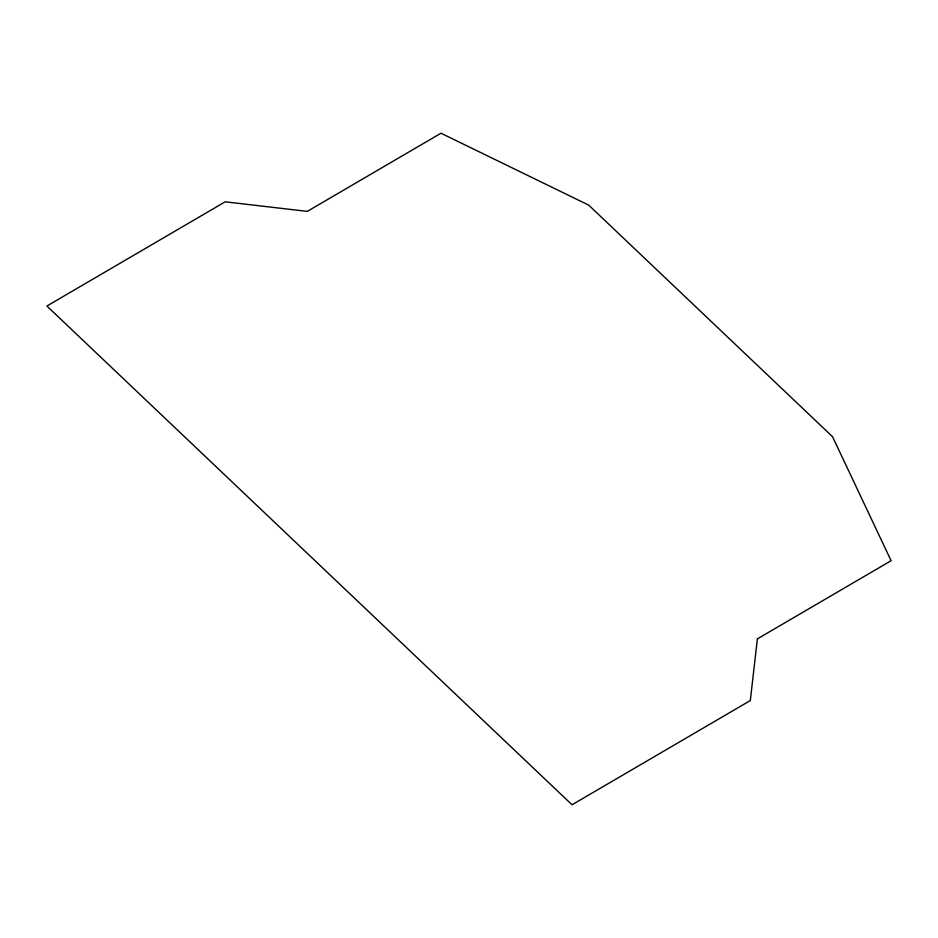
<?xml version="1.0" encoding="UTF-8"?>
<svg xmlns="http://www.w3.org/2000/svg" width="938" height="938" viewBox="0 0 938 938"><rect width="100%" height="100%" fill="white"/><g stroke="black" fill="none" stroke-linecap="round" stroke-linejoin="round"><path stroke-width="1.41" d="M757.376 638.884L750.318 700.557L572.028 804.781L46.9 306.034L225.19 201.811L307.277 211.378L440.989 133.219L588.712 205.129L832.522 436.686L891.1 560.713L757.376 638.884"/></g></svg>
